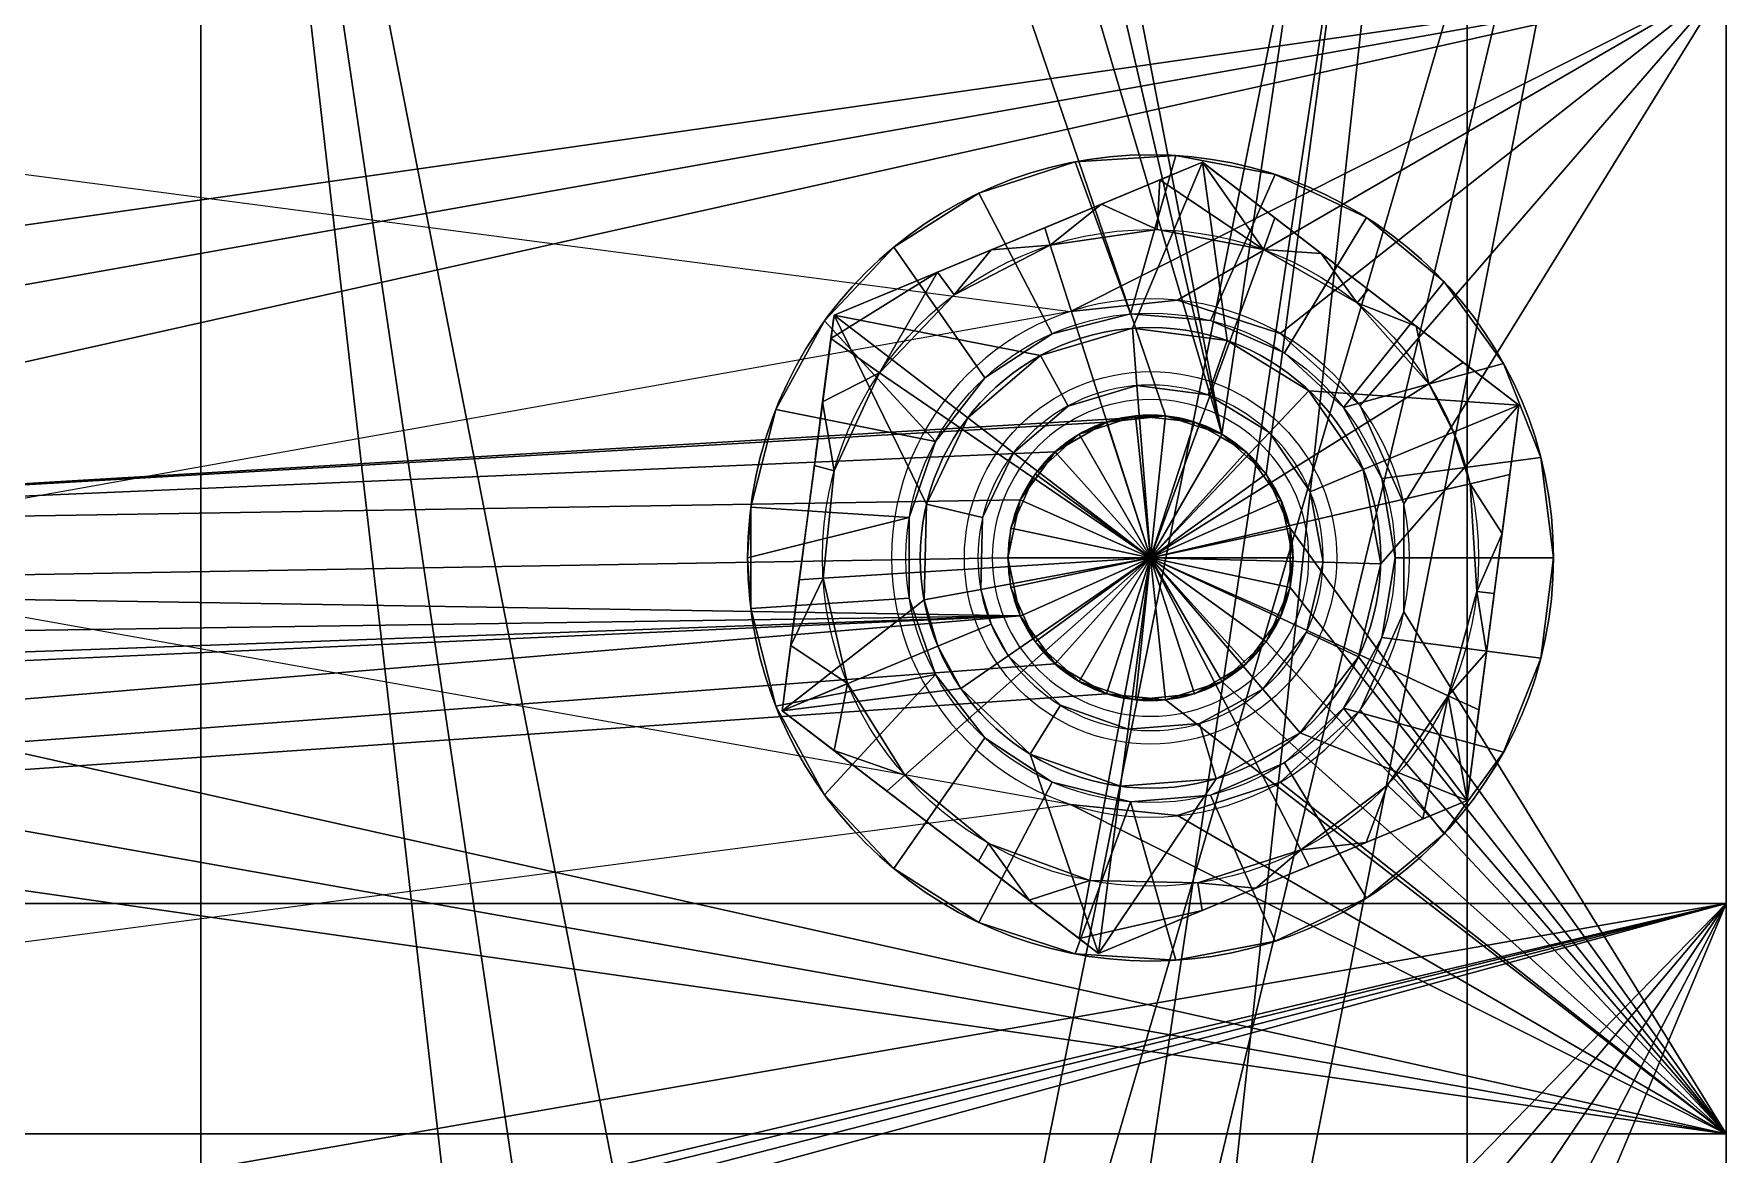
# Model space of a CAD drawing. Header units: millimetres. Extents: x 0 to 1550, y -55 to 90.
# Drawn here: x 1514.1 to 1543.5, y -21.35 to -1.9 of the extents above; entities that cross this region are included whole.
import ezdxf
from ezdxf.lldxf.tags import DXFTag

# ---------------------------------------------------------------- set-up
doc = ezdxf.new("R2010")
doc.units = ezdxf.units.MM
doc.layers.add('1', color=7, linetype='Continuous', true_color=0xffffff)
tags = doc.linetypes.add('DASHED', pattern=[25.72, 12.86, -12.86]).pattern_tags.tags
tags[6:7] = [DXFTag(74, 4), DXFTag(75, 0), DXFTag(340, '0'), DXFTag(46, 0.0), DXFTag(50, 0.0), DXFTag(44, 0.0), DXFTag(45, 0.0)]
tags[4:5] = [DXFTag(74, 4), DXFTag(75, 0), DXFTag(340, '0'), DXFTag(46, 0.0), DXFTag(50, 0.0), DXFTag(44, 0.0), DXFTag(45, 0.0)]

# ---------------------------------------------------------------- blocks, each defined once
blk = doc.blocks.new('UG_SURFACE_003')
at = {"layer": '1', "color": 30, "linetype": 'Continuous', "lineweight": 18}
for points in [[(111.239754, 46.147309, 144.999996), (119.999997, 104.999997, 144.999996), (104.890741, 81.039555, 144.999996), (104.890741, 78.960441, 144.999996)], [(119.999997, 104.999997, 144.999996), (111.239754, 46.147309, 144.999996), (112.005956, 45.457415, 144.999996)], [(112.005956, 45.457415, 144.999996), (112.42532, 44.515517, 144.999996), (119.999997, 34.000002, 144.999996), (119.999997, 104.999997, 144.999996)], [(119.999997, 54.000001, 133.000001), (119.999997, 104.999997, 133.000001), (119.999997, 104.999997, 144.999996), (119.999997, 34.000002, 144.999996)], [(94.999999, 79.999998, 144.999996), (19.890739, 81.039555, 144.999996), (74.233793, 46.358146, 144.999996), (75.259179, 46.465918, 144.999996)], [(75.259179, 46.465918, 144.999996), (76.23975, 46.147309, 144.999996), (94.999999, 79.999998, 144.999996)], [(95.432274, 77.966318, 144.999996), (94.999999, 79.999998, 144.999996), (76.23975, 46.147309, 144.999996)], [(104.890741, 78.960441, 144.999996), (104.045086, 77.061072, 144.999996), (111.239754, 46.147309, 144.999996)], [(76.23975, 46.147309, 144.999996), (96.654348, 76.284274, 144.999996), (95.432274, 77.966318, 144.999996)], [(111.239754, 46.147309, 144.999996), (104.045086, 77.061072, 144.999996), (102.499999, 75.66987, 144.999996)], [(98.454915, 75.244717, 144.999996), (96.654348, 76.284274, 144.999996), (76.23975, 46.147309, 144.999996), (77.00596, 45.457415, 144.999996)], [(110.259175, 46.465918, 144.999996), (111.239754, 46.147309, 144.999996), (102.499999, 75.66987, 144.999996), (100.522645, 75.027391, 144.999996)], [(77.00596, 45.457415, 144.999996), (77.425316, 44.515517, 144.999996), (98.454915, 75.244717, 144.999996)], [(100.522645, 75.027391, 144.999996), (98.454915, 75.244717, 144.999996), (77.425316, 44.515517, 144.999996), (110.259175, 46.465918, 144.999996)], [(59.999999, 70), (93.500003, 70), (93.500003, 10.5), (59.999999, 10.5)], [(93.500003, 70), (103.145897, 20.706339), (100.985214, 19.458869)], [(100.985214, 19.458869), (99.518724, 17.44042), (93.500003, 70)], [(105.627172, 20.967131), (103.145897, 20.706339), (93.500003, 70), (115.500003, 70)], [(99.518724, 17.44042), (98.999999, 15), (93.500003, 10.5), (93.500003, 70)], [(115.500003, 70), (108.000003, 20.196153), (105.627172, 20.967131)], [(109.854102, 18.526712), (108.000003, 20.196153), (115.500003, 70)], [(115.500003, 70), (115.500003, 10.5), (110.868886, 16.24747), (109.854102, 18.526712)], [(115.500003, 70), (119.999997, 70), (119.999997, 10.5), (115.500003, 10.5)], [(119.999997, 54.000001, 12), (119.999997, 10.5), (119.999997, 70)], [(119.999997, 10.5), (119.999997, 54.000001, 12), (119.999997, 37.999999, 12)], [(119.999997, 54.000001, 12), (119.999997, 54.000001, 133.000001), (119.999997, 37.999999, 133.000001), (119.999997, 37.999999, 12)], [(119.999997, 37.999999, 133.000001), (119.999997, 54.000001, 133.000001), (119.999997, 34.000002, 144.999996)], [(109.233789, 46.358146, 144.999996), (110.259175, 46.465918, 144.999996), (77.425316, 44.515517, 144.999996)], [(110.259175, 46.465918, 144.999996), (109.233789, 46.358146, 144.999996), (109.740824, 46.465918, 129.999995)], [(109.233789, 46.358146, 144.999996), (109.250538, 46.306614, 129.999995), (109.740824, 46.465918, 129.999995)], [(109.999999, 44, 128.510162), (109.740824, 46.465918, 129.999995), (109.250538, 46.306614, 129.999995)], [(110.253513, 46.412032, 129.999995), (109.740824, 46.465918, 129.999995), (109.999999, 44, 128.510162)], [(109.740824, 46.465918, 129.999995), (110.253513, 46.412032, 129.999995), (110.259175, 46.465918, 144.999996)], [(110.259175, 46.465918, 144.999996), (110.253513, 46.412032, 129.999995), (110.76621, 46.358146, 129.999995)], [(111.239754, 46.147309, 144.999996), (110.259175, 46.465918, 144.999996), (110.76621, 46.358146, 129.999995)], [(108.340889, 45.842629, 144.999996), (109.233789, 46.358146, 144.999996), (77.425316, 44.515517, 144.999996)], [(108.760253, 46.147309, 129.999995), (109.233789, 46.358146, 144.999996), (108.340889, 45.842629, 144.999996)], [(108.760253, 46.147309, 129.999995), (109.250538, 46.306614, 129.999995), (109.233789, 46.358146, 144.999996)], [(109.250538, 46.306614, 129.999995), (108.760253, 46.147309, 129.999995), (109.999999, 44, 128.510162)], [(109.999999, 44, 128.510162), (110.76621, 46.358146, 129.999995), (110.253513, 46.412032, 129.999995)], [(111.212656, 46.100385, 129.999995), (110.76621, 46.358146, 129.999995), (109.999999, 44, 128.510162)], [(110.76621, 46.358146, 129.999995), (111.212656, 46.100385, 129.999995), (111.239754, 46.147309, 144.999996)], [(108.340889, 45.842629, 144.999996), (108.377144, 45.802362, 129.999995), (108.760253, 46.147309, 129.999995)], [(109.999999, 44, 128.510162), (108.760253, 46.147309, 129.999995), (108.377144, 45.802362, 129.999995)], [(109.999999, 44, 128.510162), (111.65911, 45.842629, 129.999995), (111.212656, 46.100385, 129.999995)], [(111.239754, 46.147309, 144.999996), (111.212656, 46.100385, 129.999995), (111.65911, 45.842629, 129.999995)], [(112.005956, 45.457415, 144.999996), (111.239754, 46.147309, 144.999996), (111.65911, 45.842629, 129.999995)], [(77.425316, 44.515517, 144.999996), (107.734866, 45.008503, 144.999996), (108.340889, 45.842629, 144.999996)], [(108.340889, 45.842629, 144.999996), (107.734866, 45.008503, 144.999996), (107.994042, 45.457415, 129.999995)], [(107.994042, 45.457415, 129.999995), (108.377144, 45.802362, 129.999995), (108.340889, 45.842629, 144.999996)], [(108.377144, 45.802362, 129.999995), (107.994042, 45.457415, 129.999995), (109.999999, 44, 128.510162)], [(111.962125, 45.425564, 129.999995), (111.65911, 45.842629, 129.999995), (109.999999, 44, 128.510162)], [(111.65911, 45.842629, 129.999995), (111.962125, 45.425564, 129.999995), (112.005956, 45.457415, 144.999996)], [(107.734866, 45.008503, 144.999996), (107.784361, 44.986464, 129.999995), (107.994042, 45.457415, 129.999995)], [(109.999999, 44, 128.510162), (107.994042, 45.457415, 129.999995), (107.784361, 44.986464, 129.999995)], [(109.999999, 44, 128.510162), (112.265132, 45.008503, 129.999995), (111.962125, 45.425564, 129.999995)], [(112.005956, 45.457415, 144.999996), (111.962125, 45.425564, 129.999995), (112.265132, 45.008503, 129.999995)], [(112.265132, 45.008503, 129.999995), (112.42532, 44.515517, 144.999996), (112.005956, 45.457415, 144.999996)], [(107.520498, 44, 144.999996), (107.734866, 45.008503, 144.999996), (77.425316, 44.515517, 144.999996), (77.425316, 43.484483, 144.999996)], [(107.734866, 45.008503, 144.999996), (107.520498, 44, 144.999996), (107.574686, 44.515517, 129.999995)], [(107.574686, 44.515517, 129.999995), (107.784361, 44.986464, 129.999995), (107.734866, 45.008503, 144.999996)], [(107.784361, 44.986464, 129.999995), (107.574686, 44.515517, 129.999995), (109.999999, 44, 128.510162)], [(112.372316, 44.504251, 129.999995), (112.265132, 45.008503, 129.999995), (109.999999, 44, 128.510162)], [(112.265132, 45.008503, 129.999995), (112.372316, 44.504251, 129.999995), (112.42532, 44.515517, 144.999996)], [(109.999999, 44, 128.510162), (107.574686, 44.515517, 129.999995), (107.520498, 44, 129.999995)], [(107.520498, 44, 144.999996), (107.520498, 44, 129.999995), (107.574686, 44.515517, 129.999995)], [(109.999999, 44, 128.510162), (112.4795, 44, 129.999995), (112.372316, 44.504251, 129.999995)], [(112.42532, 44.515517, 144.999996), (112.372316, 44.504251, 129.999995), (112.4795, 44, 129.999995)], [(112.42532, 43.484483, 144.999996), (112.42532, 44.515517, 144.999996), (112.4795, 44, 129.999995)], [(119.999997, 34.000002, 144.999996), (112.42532, 44.515517, 144.999996), (112.42532, 43.484483, 144.999996)], [(77.425316, 43.484483, 144.999996), (107.734866, 42.991497, 144.999996), (107.520498, 44, 144.999996)], [(107.520498, 44, 129.999995), (107.574686, 43.484483, 129.999995), (109.999999, 44, 128.510162)], [(107.574686, 43.484483, 129.999995), (107.520498, 44, 144.999996), (107.734866, 42.991497, 144.999996)], [(107.574686, 43.484483, 129.999995), (107.520498, 44, 129.999995), (107.520498, 44, 144.999996)], [(109.999999, 44, 128.510162), (107.574686, 43.484483, 129.999995), (107.784361, 43.013535, 129.999995)], [(107.784361, 43.013535, 129.999995), (107.994042, 42.542588, 129.999995), (109.999999, 44, 128.510162)], [(109.999999, 44, 128.510162), (107.994042, 42.542588, 129.999995), (108.377144, 42.197637, 129.999995)], [(108.377144, 42.197637, 129.999995), (108.760253, 41.85269, 129.999995), (109.999999, 44, 128.510162)], [(109.999999, 44, 128.510162), (108.760253, 41.85269, 129.999995), (109.250538, 41.693386, 129.999995)], [(109.250538, 41.693386, 129.999995), (109.740824, 41.534081, 129.999995), (109.999999, 44, 128.510162)], [(109.999999, 44, 128.510162), (109.740824, 41.534081, 129.999995), (110.253513, 41.587967, 129.999995)], [(109.999999, 44, 128.510162), (110.76621, 41.641854, 129.999995), (111.212656, 41.899614, 129.999995)], [(109.999999, 44, 128.510162), (111.65911, 42.157371, 129.999995), (111.962125, 42.574435, 129.999995)], [(109.999999, 44, 128.510162), (112.265132, 42.991497, 129.999995), (112.372316, 43.495748, 129.999995)], [(112.372316, 43.495748, 129.999995), (112.4795, 44, 129.999995), (109.999999, 44, 128.510162)], [(111.962125, 42.574435, 129.999995), (112.265132, 42.991497, 129.999995), (109.999999, 44, 128.510162)], [(111.212656, 41.899614, 129.999995), (111.65911, 42.157371, 129.999995), (109.999999, 44, 128.510162)], [(110.253513, 41.587967, 129.999995), (110.76621, 41.641854, 129.999995), (109.999999, 44, 128.510162)], [(112.4795, 44, 129.999995), (112.372316, 43.495748, 129.999995), (112.42532, 43.484483, 144.999996)], [(107.734866, 42.991497, 144.999996), (77.425316, 43.484483, 144.999996), (77.00596, 42.542588, 144.999996)], [(107.734866, 42.991497, 144.999996), (107.784361, 43.013535, 129.999995), (107.574686, 43.484483, 129.999995)], [(112.005956, 42.542588, 144.999996), (112.42532, 43.484483, 144.999996), (112.265132, 42.991497, 129.999995)], [(119.999997, 34.000002, 144.999996), (112.42532, 43.484483, 144.999996), (112.005956, 42.542588, 144.999996)], [(112.42532, 43.484483, 144.999996), (112.372316, 43.495748, 129.999995), (112.265132, 42.991497, 129.999995)], [(0, 34.000002, 144.999996), (107.734866, 42.991497, 144.999996), (75.259179, 41.534081, 144.999996)], [(108.340889, 42.157371, 144.999996), (107.734866, 42.991497, 144.999996), (0, 34.000002, 144.999996)], [(107.734866, 42.991497, 144.999996), (76.23975, 41.85269, 144.999996), (75.259179, 41.534081, 144.999996)], [(77.00596, 42.542588, 144.999996), (76.23975, 41.85269, 144.999996), (107.734866, 42.991497, 144.999996)], [(107.994042, 42.542588, 129.999995), (107.784361, 43.013535, 129.999995), (107.734866, 42.991497, 144.999996)], [(107.994042, 42.542588, 129.999995), (107.734866, 42.991497, 144.999996), (108.340889, 42.157371, 144.999996)], [(112.265132, 42.991497, 129.999995), (111.962125, 42.574435, 129.999995), (112.005956, 42.542588, 144.999996)], [(108.340889, 42.157371, 144.999996), (108.377144, 42.197637, 129.999995), (107.994042, 42.542588, 129.999995)], [(111.65911, 42.157371, 129.999995), (111.239754, 41.85269, 144.999996), (112.005956, 42.542588, 144.999996)], [(112.005956, 42.542588, 144.999996), (111.239754, 41.85269, 144.999996), (119.999997, 34.000002, 144.999996)], [(112.005956, 42.542588, 144.999996), (111.962125, 42.574435, 129.999995), (111.65911, 42.157371, 129.999995)], [(0, 34.000002, 144.999996), (109.233789, 41.641854, 144.999996), (108.340889, 42.157371, 144.999996)], [(108.760253, 41.85269, 129.999995), (108.377144, 42.197637, 129.999995), (108.340889, 42.157371, 144.999996)], [(108.340889, 42.157371, 144.999996), (109.233789, 41.641854, 144.999996), (108.760253, 41.85269, 129.999995)], [(111.65911, 42.157371, 129.999995), (111.212656, 41.899614, 129.999995), (111.239754, 41.85269, 144.999996)], [(109.233789, 41.641854, 144.999996), (109.250538, 41.693386, 129.999995), (108.760253, 41.85269, 129.999995)], [(110.259175, 41.534081, 144.999996), (111.239754, 41.85269, 144.999996), (110.76621, 41.641854, 129.999995)], [(119.999997, 34.000002, 144.999996), (111.239754, 41.85269, 144.999996), (110.259175, 41.534081, 144.999996)], [(111.239754, 41.85269, 144.999996), (111.212656, 41.899614, 129.999995), (110.76621, 41.641854, 129.999995)], [(110.259175, 41.534081, 144.999996), (109.233789, 41.641854, 144.999996), (0, 34.000002, 144.999996), (119.999997, 34.000002, 144.999996)], [(109.740824, 41.534081, 129.999995), (109.250538, 41.693386, 129.999995), (109.233789, 41.641854, 144.999996)], [(109.740824, 41.534081, 129.999995), (109.233789, 41.641854, 144.999996), (110.259175, 41.534081, 144.999996)], [(110.259175, 41.534081, 144.999996), (110.253513, 41.587967, 129.999995), (109.740824, 41.534081, 129.999995)], [(110.76621, 41.641854, 129.999995), (110.253513, 41.587967, 129.999995), (110.259175, 41.534081, 144.999996)], [(0, 37.999999, 133.000001), (119.999997, 37.999999, 133.000001), (119.999997, 34.000002, 133.000001), (0, 34.000002, 133.000001)], [(0, 37.999999, 12), (119.999997, 37.999999, 12), (119.999997, 37.999999, 133.000001), (0, 37.999999, 133.000001)], [(15.62717, 20.967131, 12), (17.999999, 20.196153, 12), (119.999997, 37.999999, 12), (0, 37.999999, 12)], [(34.07295, 17.853169, 12), (35.313584, 17.983565, 12), (119.999997, 37.999999, 12), (17.999999, 20.196153, 12)], [(35.313584, 17.983565, 12), (36.499999, 17.598076, 12), (119.999997, 37.999999, 12)], [(119.999997, 37.999999, 12), (36.499999, 17.598076, 12), (37.427049, 16.763356, 12)], [(37.427049, 16.763356, 12), (37.934441, 15.623735, 12), (119.999997, 37.999999, 12)], [(100.985214, 19.458869, 12), (103.145897, 20.706339, 12), (119.999997, 37.999999, 12), (37.934441, 15.623735, 12)], [(119.999997, 37.999999, 12), (103.145897, 20.706339, 12), (105.627172, 20.967131, 12)], [(105.627172, 20.967131, 12), (108.000003, 20.196153, 12), (119.999997, 37.999999, 12)], [(119.999997, 37.999999, 12), (108.000003, 20.196153, 12), (109.854102, 18.526712, 12)], [(109.854102, 18.526712, 12), (110.868886, 16.24747, 12), (119.999997, 37.999999, 12)], [(119.999997, 0, 12), (119.999997, 37.999999, 12), (110.868886, 16.24747, 12), (110.868886, 13.752529, 12)], [(119.999997, 34.000002, 144.999996), (119.999997, 34.000002, 133.000001), (119.999997, 37.999999, 133.000001)], [(119.999997, 37.999999, 12), (119.999997, 0, 12), (119.999997, 0), (119.999997, 10.5)], [(0, 34.000002, 133.000001), (119.999997, 34.000002, 133.000001), (119.999997, 34.000002, 144.999996), (0, 34.000002, 144.999996)]]:
    blk.add_3dface(points, dxfattribs=at)
blk = doc.blocks.new('uxo_0602-1_BODY')
at = {"layer": '1', "color": 30, "linetype": 'Continuous', "lineweight": 18}
for p, q in [((120, 0), (120, 140)), ((120, 34, 145), (120, 105, 145)), ((0, 38, 12), (120, 38, 12)), ((0, 38, 133), (120, 38, 133)), ((120, 38, 12), (120, 38, 133)), ((120, 38, 12), (120, 0, 12)), ((120, 34, 133), (120, 38, 133)), ((0, 34, 145), (120, 34, 145)), ((0, 34, 133), (120, 34, 133)), ((120, 34, 133), (120, 34, 145))]:
    blk.add_line(p, q, dxfattribs=at)
at = {"layer": '1', "color": 3, "linetype": 'DASHED', "lineweight": 18, "extrusion": (0, 0, -1)}
for centre in [(-110, 44, -135), (-110, 44, -145)]:
    blk.add_circle(centre, 2.75, dxfattribs=at)
at = {"layer": '1', "color": 30, "linetype": 'Continuous', "lineweight": 18, "extrusion": (0, 0, -1)}
for centre in [(-110, 44, -130), (-110, 44, -145)]:
    blk.add_circle(centre, 2.479, dxfattribs=at)
at = {"layer": '1', "color": 30, "linetype": 'Continuous', "lineweight": 18}
blk.add_blockref('UG_SURFACE_003', (0, 0), dxfattribs=at)
blk = doc.blocks.new('UG_SURFACE_005')
at = {"layer": '1', "color": 30, "linetype": 'Continuous', "lineweight": 18}
for points in [[(93.500003, 70, 12), (59.999999, 70, 12), (59.999999, 10.5, 12), (93.500003, 10.5, 12)], [(59.999999, 70), (93.500003, 70), (93.500003, 10.5), (59.999999, 10.5)], [(119.999997, 70, 12), (93.500003, 70, 12), (103.145897, 20.706339, 12), (105.627172, 20.967131, 12)], [(93.500003, 70, 12), (99.518724, 17.44042, 12), (100.985214, 19.458869, 12)], [(93.500003, 70, 12), (93.500003, 10.5, 12), (98.999999, 15, 12), (99.518724, 17.44042, 12)], [(100.985214, 19.458869, 12), (103.145897, 20.706339, 12), (93.500003, 70, 12)], [(93.500003, 70), (103.145897, 20.706339), (100.985214, 19.458869)], [(100.985214, 19.458869), (99.518724, 17.44042), (93.500003, 70)], [(105.627172, 20.967131), (103.145897, 20.706339), (93.500003, 70), (115.500003, 70)], [(99.518724, 17.44042), (98.999999, 15), (93.500003, 10.5), (93.500003, 70)], [(105.627172, 20.967131, 12), (108.000003, 20.196153, 12), (119.999997, 70, 12)], [(115.500003, 70), (108.000003, 20.196153), (105.627172, 20.967131)], [(119.999997, 70, 12), (108.000003, 20.196153, 12), (109.854102, 18.526712, 12)], [(109.854102, 18.526712), (108.000003, 20.196153), (115.500003, 70)], [(109.854102, 18.526712, 12), (110.868886, 16.24747, 12), (119.999997, 10.5, 12), (119.999997, 70, 12)], [(115.500003, 70), (115.500003, 10.5), (110.868886, 16.24747), (109.854102, 18.526712)], [(115.500003, 70), (119.999997, 70), (119.999997, 10.5), (115.500003, 10.5)], [(119.999997, 70, 12), (119.999997, 10.5, 12), (119.999997, 10.5), (119.999997, 70)]]:
    blk.add_3dface(points, dxfattribs=at)
blk = doc.blocks.new('plohadka_pod_uxo_0602-1')
at = {"layer": '1', "color": 30, "linetype": 'Continuous', "lineweight": 18}
for p, q in [((120, 0), (120, 140)), ((120, 140, 12), (120, 0, 12))]:
    blk.add_line(p, q, dxfattribs=at)
blk.add_blockref('UG_SURFACE_005', (0, 0), dxfattribs=at)
blk = doc.blocks.new('UG_SURFACE_018')
at = {"layer": '1', "color": 30, "linetype": 'Continuous', "lineweight": 18}
for points in [[(0, 20), (0, 14.475348, 9.529622), (0, 14.279754, 11.390576)], [(0, 20, 55), (0, 20), (0, 13.897114, 42.750001), (0, 14.475348, 44.529621)], [(0, 20), (0, 10.935603, 40.598337), (0, 12.645033, 41.359425)], [(0, 20), (0, 10.935603, 5.598336), (0, 12.645033, 6.359424)], [(0, 12.645033, 41.359425), (0, 13.897114, 42.750001), (0, 20)], [(0, 20), (0, 13.897114, 7.75), (0, 14.475348, 9.529622)], [(0, 20), (0, 0), (0, 9.064398, 5.598336), (0, 10.935603, 5.598336)], [(0, 14.279754, 11.390576), (0, 9.064398, 40.598337), (0, 10.935603, 40.598337), (0, 20)], [(0, 12.645033, 6.359424), (0, 13.897114, 7.75), (0, 20)], [(10, 0), (0, 0), (0, 20), (10, 20)], [(10, 20), (10, 13.897114, 7.75), (10, 12.645033, 6.359424)], [(10, 14.279754, 11.390576), (10, 14.475348, 9.529622), (10, 20), (10, 20, 55)], [(10, 14.475348, 9.529622), (10, 13.897114, 7.75), (10, 20)], [(10, 0), (10, 20), (10, 10.935603, 5.598336), (10, 9.064398, 5.598336)], [(10, 12.645033, 6.359424), (10, 10.935603, 5.598336), (10, 20)], [(10, 5.720246, 11.390576), (10, 10.935603, 40.598337), (10, 9.064398, 40.598337), (10, 0)], [(0, 7.354966, 6.359424), (0, 9.064398, 5.598336), (0, 0)], [(10, 0), (10, 9.064398, 5.598336), (10, 7.354966, 6.359424)], [(10, 9.064398, 40.598337), (10, 7.354966, 41.359425), (10, 0)], [(0, 6.102886, 7.75), (0, 7.354966, 6.359424), (0, 0)], [(10, 0), (10, 7.354966, 6.359424), (10, 6.102886, 7.75)], [(10, 0), (10, 7.354966, 41.359425), (10, 6.102886, 42.750001)], [(0, 0), (0, 5.524652, 9.529622), (0, 6.102886, 7.75)], [(10, 6.102886, 42.750001), (10, 5.524652, 44.529621), (10, 0, 55), (10, 0)], [(10, 6.102886, 7.75), (10, 5.524652, 9.529622), (10, 0)], [(0, 5.720246, 11.390576), (0, 5.524652, 9.529622), (0, 0), (0, 0, 55)], [(10, 0), (10, 5.524652, 9.529622), (10, 5.720246, 11.390576)], [(10, 0, 55), (0, 0, 55), (0, 0), (10, 0)]]:
    blk.add_3dface(points, dxfattribs=at)
blk = doc.blocks.new('upor_BODY')
at = {"layer": '1', "color": 30, "linetype": 'Continuous', "lineweight": 18}
for p, q in [((0, 20), (0, 0)), ((10, 0), (10, 20)), ((0, 0), (10, 0)), ((0, 0), (0, 0, 55)), ((10, 0), (10, 0, 55))]:
    blk.add_line(p, q, dxfattribs=at)
at = {"layer": '1', "color": 30, "linetype": 'Continuous', "lineweight": 18, "extrusion": (-1, 0, 0)}
for centre in [(-10, 10), (-10, 10, -10)]:
    blk.add_circle(centre, 4.5, dxfattribs=at)
at = {"layer": '1', "color": 30, "linetype": 'Continuous', "lineweight": 18}
blk.add_blockref('UG_SURFACE_018', (0, 0), dxfattribs=at)
blk = doc.blocks.new('UG_SURFACE_019')
at = {"layer": '1', "color": 190, "linetype": 'Continuous', "lineweight": 25}
for points in [[(-1.311669, 6.876011, 1.5), (-2.980455, 6.333789, 1.5), (-1.707206, 3.892037, 1.5), (-0.350962, 4.235484, 1.5)], [(-1.311669, 6.876011, 1.5), (-1.311669, 6.876011), (-2.980455, 6.333789), (-2.980455, 6.333789, 1.5)], [(-0.350962, 4.235484), (-1.707206, 3.892037), (-2.980455, 6.333789), (-1.311669, 6.876011)], [(0.439534, 6.986187, 1.5), (-1.311669, 6.876011, 1.5), (-0.350962, 4.235484, 1.5)], [(0.439534, 6.986187, 1.5), (0.439534, 6.986187), (-1.311669, 6.876011), (-1.311669, 6.876011, 1.5)], [(-0.350962, 4.235484), (-1.311669, 6.876011), (0.439534, 6.986187)], [(-0.350962, 4.235484, 1.5), (1.043313, 4.119951, 1.5), (2.163119, 6.657396, 1.5), (0.439534, 6.986187, 1.5)], [(0.439534, 6.986187), (2.163119, 6.657396), (1.043313, 4.119951), (-0.350962, 4.235484)], [(2.163119, 6.657396, 1.5), (2.163119, 6.657396), (0.439534, 6.986187), (0.439534, 6.986187, 1.5)], [(1.043313, 4.119951, 1.5), (2.32453, 3.557957, 1.5), (3.750788, 5.910296, 1.5), (2.163119, 6.657396, 1.5)], [(2.163119, 6.657396), (3.750788, 5.910296), (2.32453, 3.557957), (1.043313, 4.119951)], [(3.750788, 5.910296, 1.5), (3.750788, 5.910296), (2.163119, 6.657396), (2.163119, 6.657396, 1.5)], [(-2.878447, 3.126827, 1.5), (-1.707206, 3.892037, 1.5), (-2.980455, 6.333789, 1.5), (-4.461968, 5.393593, 1.5)], [(-2.980455, 6.333789, 1.5), (-2.980455, 6.333789), (-4.461968, 5.393593), (-4.461968, 5.393593, 1.5)], [(-4.461968, 5.393593), (-2.980455, 6.333789), (-1.707206, 3.892037), (-2.878447, 3.126827)], [(5.10278, 4.79183, 1.5), (3.750788, 5.910296, 1.5), (2.32453, 3.557957, 1.5), (3.353847, 2.610404, 1.5)], [(3.353847, 2.610404), (2.32453, 3.557957), (3.750788, 5.910296), (5.10278, 4.79183)], [(5.10278, 4.79183, 1.5), (5.10278, 4.79183), (3.750788, 5.910296), (3.750788, 5.910296, 1.5)], [(-3.737764, 2.022777, 1.5), (-2.878447, 3.126827, 1.5), (-4.461968, 5.393593, 1.5), (-5.663119, 4.114497, 1.5)], [(-4.461968, 5.393593, 1.5), (-4.461968, 5.393593), (-5.663119, 4.114497), (-5.663119, 4.114497, 1.5)], [(-5.663119, 4.114497), (-4.461968, 5.393593), (-2.878447, 3.126827), (-3.737764, 2.022777)], [(6.134147, 3.372276, 1.5), (5.10278, 4.79183, 1.5), (3.353847, 2.610404, 1.5)], [(3.353847, 2.610404), (5.10278, 4.79183), (6.134147, 3.372276)], [(6.134147, 3.372276, 1.5), (6.134147, 3.372276), (5.10278, 4.79183), (5.10278, 4.79183, 1.5)], [(-1.707206, 3.892037, 1.5), (-1.707206, 3.892037), (-0.350962, 4.235484), (-0.350962, 4.235484, 1.5)], [(-0.350962, 4.235484, 1.5), (-0.350962, 4.235484), (1.043313, 4.119951), (1.043313, 4.119951, 1.5)], [(1.043313, 4.119951, 1.5), (1.043313, 4.119951), (2.32453, 3.557957), (2.32453, 3.557957, 1.5)], [(-5.663119, 4.114497, 1.5), (-6.508436, 2.576872, 1.5), (-3.737764, 2.022777, 1.5)], [(-5.663119, 4.114497, 1.5), (-5.663119, 4.114497), (-6.508436, 2.576872), (-6.508436, 2.576872, 1.5)], [(-3.737764, 2.022777), (-6.508436, 2.576872), (-5.663119, 4.114497)], [(-2.878447, 3.126827, 1.5), (-2.878447, 3.126827), (-1.707206, 3.892037), (-1.707206, 3.892037, 1.5)], [(2.32453, 3.557957, 1.5), (2.32453, 3.557957), (3.353847, 2.610404), (3.353847, 2.610404, 1.5)], [(3.353847, 2.610404, 1.5), (4.019723, 1.379973, 1.5), (6.780082, 1.740829, 1.5), (6.134147, 3.372276, 1.5)], [(6.134147, 3.372276), (6.780082, 1.740829), (4.019723, 1.379973), (3.353847, 2.610404)], [(6.780082, 1.740829, 1.5), (6.780082, 1.740829), (6.134147, 3.372276), (6.134147, 3.372276, 1.5)], [(-3.737764, 2.022777, 1.5), (-3.737764, 2.022777), (-2.878447, 3.126827), (-2.878447, 3.126827, 1.5)], [(-4.192036, 0.699527, 1.5), (-3.737764, 2.022777, 1.5), (-6.508436, 2.576872, 1.5), (-6.944803, 0.877333, 1.5)], [(-6.508436, 2.576872, 1.5), (-6.508436, 2.576872), (-6.944803, 0.877333), (-6.944803, 0.877333, 1.5)], [(-3.737764, 2.022777), (-4.192036, 0.699527), (-6.944803, 0.877333), (-6.508436, 2.576872)], [(3.353847, 2.610404, 1.5), (3.353847, 2.610404), (4.019723, 1.379973), (4.019723, 1.379973, 1.5)], [(-4.192036, 0.699527, 1.5), (-4.192036, 0.699527), (-3.737764, 2.022777), (-3.737764, 2.022777, 1.5)], [(4.019723, 1.379973, 1.5), (4.25, 0, 1.5), (7, 0, 1.5), (6.780082, 1.740829, 1.5)], [(6.780082, 1.740829), (7, 0), (4.25, 0), (4.019723, 1.379973)], [(7, 0, 1.5), (7, 0), (6.780082, 1.740829), (6.780082, 1.740829, 1.5)], [(4.019723, 1.379973, 1.5), (4.019723, 1.379973), (4.25, 0), (4.25, 0, 1.5)], [(-4.192036, 0.699527, 1.5), (-6.944803, 0.877333, 1.5), (-7, 0, 1.5)], [(-7, 0, 1.5), (-6.944803, 0.877333), (-6.944803, -0.877333)], [(-7, 0, 1.5), (-6.944803, 0.877333, 1.5), (-6.944803, 0.877333)], [(-7, 0, 1.5), (-6.944803, -0.877333, 1.5), (-4.192036, -0.699527, 1.5), (-4.192036, 0.699527, 1.5)], [(-6.944803, -0.877333), (-6.944803, 0.877333), (-4.192036, 0.699527), (-4.192036, -0.699527)], [(-4.192036, -0.699527, 1.5), (-4.192036, -0.699527), (-4.192036, 0.699527), (-4.192036, 0.699527, 1.5)], [(-6.944803, -0.877333), (-6.944803, -0.877333, 1.5), (-7, 0, 1.5)], [(6.780082, -1.740829, 1.5), (7, 0, 1.5), (4.25, 0, 1.5), (4.019723, -1.379973, 1.5)], [(7, 0), (6.780082, -1.740829), (4.019723, -1.379973), (4.25, 0)], [(4.25, 0, 1.5), (4.25, 0), (4.019723, -1.379973), (4.019723, -1.379973, 1.5)], [(6.780082, -1.740829, 1.5), (6.780082, -1.740829), (7, 0), (7, 0, 1.5)], [(-6.944803, -0.877333, 1.5), (-6.508436, -2.576872, 1.5), (-3.737764, -2.022777, 1.5), (-4.192036, -0.699527, 1.5)], [(-4.192036, -0.699527), (-3.737764, -2.022777), (-6.508436, -2.576872), (-6.944803, -0.877333)], [(-6.944803, -0.877333, 1.5), (-6.944803, -0.877333), (-6.508436, -2.576872), (-6.508436, -2.576872, 1.5)], [(-3.737764, -2.022777, 1.5), (-3.737764, -2.022777), (-4.192036, -0.699527), (-4.192036, -0.699527, 1.5)], [(6.134147, -3.372276, 1.5), (6.780082, -1.740829, 1.5), (4.019723, -1.379973, 1.5), (3.353847, -2.610404, 1.5)], [(3.353847, -2.610404), (4.019723, -1.379973), (6.780082, -1.740829), (6.134147, -3.372276)], [(4.019723, -1.379973, 1.5), (4.019723, -1.379973), (3.353847, -2.610404), (3.353847, -2.610404, 1.5)], [(6.134147, -3.372276, 1.5), (6.134147, -3.372276), (6.780082, -1.740829), (6.780082, -1.740829, 1.5)], [(-3.737764, -2.022777, 1.5), (-6.508436, -2.576872, 1.5), (-5.663119, -4.114497, 1.5)], [(-5.663119, -4.114497), (-6.508436, -2.576872), (-3.737764, -2.022777)], [(-5.663119, -4.114497, 1.5), (-4.461968, -5.393593, 1.5), (-2.878447, -3.126827, 1.5), (-3.737764, -2.022777, 1.5)], [(-3.737764, -2.022777), (-2.878447, -3.126827), (-4.461968, -5.393593), (-5.663119, -4.114497)], [(-2.878447, -3.126827, 1.5), (-2.878447, -3.126827), (-3.737764, -2.022777), (-3.737764, -2.022777, 1.5)], [(-6.508436, -2.576872, 1.5), (-6.508436, -2.576872), (-5.663119, -4.114497), (-5.663119, -4.114497, 1.5)], [(3.353847, -2.610404, 1.5), (2.32453, -3.557957, 1.5), (3.750788, -5.910296, 1.5), (5.10278, -4.79183, 1.5)], [(5.10278, -4.79183), (3.750788, -5.910296), (2.32453, -3.557957), (3.353847, -2.610404)], [(3.353847, -2.610404, 1.5), (3.353847, -2.610404), (2.32453, -3.557957), (2.32453, -3.557957, 1.5)], [(3.353847, -2.610404, 1.5), (5.10278, -4.79183, 1.5), (6.134147, -3.372276, 1.5)], [(6.134147, -3.372276), (5.10278, -4.79183), (3.353847, -2.610404)], [(-4.461968, -5.393593, 1.5), (-2.980455, -6.333789, 1.5), (-1.707206, -3.892037, 1.5), (-2.878447, -3.126827, 1.5)], [(-2.878447, -3.126827), (-1.707206, -3.892037), (-2.980455, -6.333789), (-4.461968, -5.393593)], [(-1.707206, -3.892037, 1.5), (-1.707206, -3.892037), (-2.878447, -3.126827), (-2.878447, -3.126827, 1.5)], [(5.10278, -4.79183, 1.5), (5.10278, -4.79183), (6.134147, -3.372276), (6.134147, -3.372276, 1.5)], [(2.163119, -6.657396, 1.5), (3.750788, -5.910296, 1.5), (2.32453, -3.557957, 1.5), (1.043313, -4.119951, 1.5)], [(1.043313, -4.119951), (2.32453, -3.557957), (3.750788, -5.910296), (2.163119, -6.657396)], [(2.32453, -3.557957, 1.5), (2.32453, -3.557957), (1.043313, -4.119951), (1.043313, -4.119951, 1.5)], [(-5.663119, -4.114497, 1.5), (-5.663119, -4.114497), (-4.461968, -5.393593), (-4.461968, -5.393593, 1.5)], [(-2.980455, -6.333789, 1.5), (-1.311669, -6.876011, 1.5), (-0.350962, -4.235484, 1.5), (-1.707206, -3.892037, 1.5)], [(-1.311669, -6.876011), (-2.980455, -6.333789), (-1.707206, -3.892037), (-0.350962, -4.235484)], [(-0.350962, -4.235484, 1.5), (-0.350962, -4.235484), (-1.707206, -3.892037), (-1.707206, -3.892037, 1.5)], [(-0.350962, -4.235484, 1.5), (-1.311669, -6.876011, 1.5), (0.439534, -6.986187, 1.5)], [(0.439534, -6.986187), (-1.311669, -6.876011), (-0.350962, -4.235484)], [(0.439534, -6.986187, 1.5), (2.163119, -6.657396, 1.5), (1.043313, -4.119951, 1.5), (-0.350962, -4.235484, 1.5)], [(-0.350962, -4.235484), (1.043313, -4.119951), (2.163119, -6.657396), (0.439534, -6.986187)], [(1.043313, -4.119951, 1.5), (1.043313, -4.119951), (-0.350962, -4.235484), (-0.350962, -4.235484, 1.5)], [(3.750788, -5.910296, 1.5), (3.750788, -5.910296), (5.10278, -4.79183), (5.10278, -4.79183, 1.5)], [(-4.461968, -5.393593, 1.5), (-4.461968, -5.393593), (-2.980455, -6.333789), (-2.980455, -6.333789, 1.5)], [(2.163119, -6.657396, 1.5), (2.163119, -6.657396), (3.750788, -5.910296), (3.750788, -5.910296, 1.5)], [(-2.980455, -6.333789, 1.5), (-2.980455, -6.333789), (-1.311669, -6.876011), (-1.311669, -6.876011, 1.5)], [(0.439534, -6.986187, 1.5), (0.439534, -6.986187), (2.163119, -6.657396), (2.163119, -6.657396, 1.5)], [(-1.311669, -6.876011, 1.5), (-1.311669, -6.876011), (0.439534, -6.986187), (0.439534, -6.986187, 1.5)]]:
    blk.add_3dface(points, dxfattribs=at)
blk = doc.blocks.new('1143_1_5-8-14_BODY')
at = {"layer": '1', "color": 190, "linetype": 'Continuous', "lineweight": 25, "extrusion": (0, 0, -1)}
blk.add_circle((0, 0, -1.5), 7, dxfattribs=at)
at = {"layer": '1', "color": 190, "linetype": 'Continuous', "lineweight": 25}
for centre, radius in [((0, 0), 7), ((0, 0, 1.5), 4.25), ((0, 0), 4.25)]:
    blk.add_circle(centre, radius, dxfattribs=at)
blk.add_blockref('UG_SURFACE_019', (0, 0), dxfattribs=at)
blk = doc.blocks.new('UG_SURFACE_020')
at = {"layer": '1', "color": 251, "linetype": 'Continuous', "lineweight": 25}
for points in [[(-3.654182, 1.626947), (-2.676522, 2.972579), (-3.464102, 6), (-6.928203, 0)], [(-6.928203, 0), (-3.464102, 6), (-4.764903, 3.746946, -4.791187), (-5.278847, 2.856769, -4.825479)], [(-3.464102, 6), (-3.464102, 6, -4.290896), (-4.257825, 4.625231, -4.661303), (-4.764903, 3.746946, -4.791187)], [(-3.860505, 4.193626, -5), (-4.257825, 4.625231, -4.661303), (-3.464102, 6, -4.290896)], [(-3.464102, 6, -4.290896), (-2.663927, 6, -4.467973), (-3.860505, 4.193626, -5)], [(-2.663927, 6, -4.467973), (-2.289664, 5.219908, -5), (-3.860505, 4.193626, -5)], [(-3.464102, 6), (-2.676522, 2.972579), (-1.236068, 3.804226)], [(-1.236068, 3.804226), (0.418114, 3.978088), (3.464102, 6), (-3.464102, 6)], [(-3.464102, 6), (3.464102, 6), (0.510447, 6, -4.814282), (-0.497174, 6, -4.814923)], [(-0.497174, 6, -4.814923), (-1.568555, 6, -4.710377), (-2.663927, 6, -4.467973), (-3.464102, 6)], [(-2.663927, 6, -4.467973), (-3.464102, 6, -4.290896), (-3.464102, 6)], [(-2.289664, 5.219908, -5), (-2.663927, 6, -4.467973), (-1.568555, 6, -4.710377)], [(-0.470702, 5.680532, -5), (-2.289664, 5.219908, -5), (-1.568555, 6, -4.710377)], [(-1.568555, 6, -4.710377), (-0.497174, 6, -4.814923), (-0.470702, 5.680532, -5)], [(-0.470702, 5.680532, -5), (-0.497174, 6, -4.814923), (0.510447, 6, -4.814282)], [(0.510447, 6, -4.814282), (1.399267, 5.525582, -5), (-0.470702, 5.680532, -5)], [(3.464102, 6), (0.418114, 3.978088), (2, 3.464102)], [(3.464102, 6), (3.464102, 6, -4.290896), (1.519406, 6, -4.717448), (0.510447, 6, -4.814282)], [(0.510447, 6, -4.814282), (1.519406, 6, -4.717448), (1.399267, 5.525582, -5)], [(3.117604, 4.771849, -5), (1.399267, 5.525582, -5), (1.519406, 6, -4.717448)], [(1.519406, 6, -4.717448), (3.464102, 6, -4.290896), (3.668451, 5.646056, -4.387287)], [(1.519406, 6, -4.717448), (3.668451, 5.646056, -4.387287), (3.117604, 4.771849, -5)], [(2, 3.464102), (3.236068, 2.351141), (3.464102, 6)], [(6.928203, 0), (3.464102, 6), (3.236068, 2.351141), (3.91259, 0.831647)], [(3.464102, 6), (6.928203, 0), (5.782154, 1.985016, -4.761327), (4.780149, 3.720539, -4.793648)], [(4.780149, 3.720539, -4.793648), (4.225024, 4.682044, -4.649818), (3.464102, 6)], [(4.225024, 4.682044, -4.649818), (3.668451, 5.646056, -4.387287), (3.464102, 6)], [(3.668451, 5.646056, -4.387287), (3.464102, 6, -4.290896), (3.464102, 6)], [(-3.860505, 4.193626, -5), (-2.289664, 5.219908, -5), (-0.470702, 5.680532, -5), (0, 0, -5)], [(-0.470702, 5.680532, -5), (1.399267, 5.525582, -5), (3.117604, 4.771849, -5), (0, 0, -5)], [(3.117604, 4.771849, -5), (3.668451, 5.646056, -4.387287), (4.225024, 4.682044, -4.649818)], [(3.117604, 4.771849, -5), (4.498101, 3.501012, -5), (5.391158, 1.850787, -5), (0, 0, -5)], [(4.498101, 3.501012, -5), (3.117604, 4.771849, -5), (4.225024, 4.682044, -4.649818)], [(-4.764903, 3.746946, -4.791187), (-4.257825, 4.625231, -4.661303), (-3.860505, 4.193626, -5)], [(4.225024, 4.682044, -4.649818), (4.780149, 3.720539, -4.793648), (4.498101, 3.501012, -5)], [(0, 0, -5), (-5.622259, 0.938189, -5), (-5.013, 2.7129, -5), (-3.860505, 4.193626, -5)], [(-4.764903, 3.746946, -4.791187), (-3.860505, 4.193626, -5), (-5.013, 2.7129, -5)], [(0.418114, 3.978088, 18.999999), (-1.236068, 3.804226, 18.999999), (-0.927051, 2.85317, 20), (0.313585, 2.983566, 20)], [(-1.236068, 3.804226), (-1.236068, 3.804226, 18.999999), (0.418114, 3.978088, 18.999999), (0.418114, 3.978088)], [(2, 3.464102, 18.999999), (0.418114, 3.978088, 18.999999), (0.313585, 2.983566, 20), (1.5, 2.598076, 20)], [(0.418114, 3.978088), (0.418114, 3.978088, 18.999999), (2, 3.464102, 18.999999), (2, 3.464102)], [(-5.013, 2.7129, -5), (-5.278847, 2.856769, -4.825479), (-4.764903, 3.746946, -4.791187)], [(-1.236068, 3.804226, 18.999999), (-2.676522, 2.972579, 18.999999), (-2.007392, 2.229434, 20), (-0.927051, 2.85317, 20)], [(-2.676522, 2.972579), (-2.676522, 2.972579, 18.999999), (-1.236068, 3.804226, 18.999999), (-1.236068, 3.804226)], [(5.782154, 1.985016, -4.761327), (5.391158, 1.850787, -5), (4.498101, 3.501012, -5), (4.780149, 3.720539, -4.793648)], [(3.236068, 2.351141, 18.999999), (2, 3.464102, 18.999999), (1.5, 2.598076, 20), (2.427051, 1.763356, 20)], [(2, 3.464102), (2, 3.464102, 18.999999), (3.236068, 2.351141, 18.999999), (3.236068, 2.351141)], [(-2.676522, 2.972579, 18.999999), (-3.654182, 1.626947, 18.999999), (-2.740636, 1.22021, 20), (-2.007392, 2.229434, 20)], [(-3.654182, 1.626947), (-3.654182, 1.626947, 18.999999), (-2.676522, 2.972579, 18.999999), (-2.676522, 2.972579)], [(1.5, 2.598076, 20), (0.313585, 2.983566, 20), (-0.927051, 2.85317, 20), (0, 0, 20)], [(-5.278847, 2.856769, -4.825479), (-5.803055, 1.948814, -4.75662), (-6.928203, 0)], [(-5.803055, 1.948814, -4.75662), (-5.278847, 2.856769, -4.825479), (-5.013, 2.7129, -5)], [(-5.013, 2.7129, -5), (-5.622259, 0.938189, -5), (-5.803055, 1.948814, -4.75662)], [(-0.927051, 2.85317, 20), (-2.007392, 2.229434, 20), (-2.740636, 1.22021, 20), (0, 0, 20)], [(0, 0, 20), (2.934443, 0.623735, 20), (2.427051, 1.763356, 20), (1.5, 2.598076, 20)], [(3.91259, 0.831647, 18.999999), (3.236068, 2.351141, 18.999999), (2.427051, 1.763356, 20), (2.934443, 0.623735, 20)], [(3.236068, 2.351141), (3.236068, 2.351141, 18.999999), (3.91259, 0.831647, 18.999999), (3.91259, 0.831647)], [(-5.803055, 1.948814, -4.75662), (-6.319377, 1.054518, -4.591953), (-6.928203, 0)], [(-5.622259, 0.938189, -5), (-6.319377, 1.054518, -4.591953), (-5.803055, 1.948814, -4.75662)], [(5.391158, 1.850787, -5), (5.7, 0, -5), (5.391158, -1.850787, -5), (0, 0, -5)], [(5.391158, 1.850787, -5), (5.782154, 1.985016, -4.761327), (6.358746, 0.98633, -4.57577)], [(6.358746, 0.98633, -4.57577), (5.7, 0, -5), (5.391158, 1.850787, -5)], [(6.928203, 0), (6.358746, 0.98633, -4.57577), (5.782154, 1.985016, -4.761327)], [(-6.928203, 0), (-4, 0), (-3.654182, 1.626947)], [(-3.654182, 1.626947, 18.999999), (-4, 0, 18.999999), (-3, 0, 20), (-2.740636, 1.22021, 20)], [(-4, 0), (-4, 0, 18.999999), (-3.654182, 1.626947, 18.999999), (-3.654182, 1.626947)], [(-2.740636, 1.22021, 20), (-3, 0, 20), (-2.740636, -1.22021, 20), (0, 0, 20)], [(-6.319377, 1.054518, -4.591953), (-6.928203, 0, -4.290896), (-6.928203, 0)], [(-6.928203, 0, -4.290896), (-6.319377, 1.054518, -4.591953), (-5.622259, 0.938189, -5), (-5.7, 0, -5)], [(-5.622259, -0.938189, -5), (-5.7, 0, -5), (-5.622259, 0.938189, -5), (0, 0, -5)], [(6.358746, 0.98633, -4.57577), (6.928203, 0, -4.290896), (5.7, 0, -5)], [(6.928203, 0), (6.928203, 0, -4.290896), (6.358746, 0.98633, -4.57577)], [(2.934443, -0.623735, 20), (3, 0, 20), (2.934443, 0.623735, 20), (0, 0, 20)], [(4, 0, 18.999999), (3.91259, 0.831647, 18.999999), (2.934443, 0.623735, 20), (3, 0, 20)], [(4, 0), (3.91259, 0.831647), (3.91259, 0.831647, 18.999999), (4, 0, 18.999999)], [(3.91259, 0.831647), (4, 0), (6.928203, 0)], [(-6.928203, 0), (-3.654182, -1.626947), (-4, 0)], [(-2.676522, -2.972579), (-3.654182, -1.626947), (-6.928203, 0), (-3.464102, -6)], [(-6.928203, 0), (-5.802561, -1.94967, -4.756733), (-5.278847, -2.856769, -4.825479)], [(-5.278847, -2.856769, -4.825479), (-4.765008, -3.746764, -4.791204), (-3.464102, -6), (-6.928203, 0)], [(-6.928203, 0), (-6.319377, -1.054518, -4.591953), (-5.802561, -1.94967, -4.756733)], [(-6.928203, 0), (-6.928203, 0, -4.290896), (-6.319377, -1.054518, -4.591953)], [(-5.7, 0, -5), (-5.622259, -0.938189, -5), (-6.319377, -1.054518, -4.591953), (-6.928203, 0, -4.290896)], [(-3.860505, -4.193626, -5), (-5.013, -2.7129, -5), (-5.622259, -0.938189, -5), (0, 0, -5)], [(-4, 0, 18.999999), (-3.654182, -1.626947, 18.999999), (-2.740636, -1.22021, 20), (-3, 0, 20)], [(-3.654182, -1.626947), (-3.654182, -1.626947, 18.999999), (-4, 0, 18.999999), (-4, 0)], [(-0.470702, -5.680532, -5), (-2.289664, -5.219908, -5), (-3.860505, -4.193626, -5), (0, 0, -5)], [(-2.740636, -1.22021, 20), (-2.007392, -2.229434, 20), (-0.927051, -2.85317, 20), (0, 0, 20)], [(-0.927051, -2.85317, 20), (0.313585, -2.983566, 20), (1.5, -2.598076, 20), (0, 0, 20)], [(3.117604, -4.771849, -5), (1.399267, -5.525582, -5), (-0.470702, -5.680532, -5), (0, 0, -5)], [(1.5, -2.598076, 20), (2.427051, -1.763356, 20), (2.934443, -0.623735, 20), (0, 0, 20)], [(5.391158, -1.850787, -5), (4.498101, -3.501012, -5), (3.117604, -4.771849, -5), (0, 0, -5)], [(3, 0, 20), (2.934443, -0.623735, 20), (3.91259, -0.831647, 18.999999), (4, 0, 18.999999)], [(3.91259, -0.831647), (3.236068, -2.351141), (3.464102, -6), (6.928203, 0)], [(4.780149, -3.720539, -4.793648), (5.782154, -1.985016, -4.761327), (6.928203, 0), (3.464102, -6)], [(4, 0, 18.999999), (3.91259, -0.831647, 18.999999), (3.91259, -0.831647), (4, 0)], [(6.928203, 0), (4, 0), (3.91259, -0.831647)], [(5.391158, -1.850787, -5), (5.7, 0, -5), (6.359273, -0.985416, -4.57555)], [(5.7, 0, -5), (6.928203, 0, -4.290896), (6.359273, -0.985416, -4.57555)], [(5.782154, -1.985016, -4.761327), (6.359273, -0.985416, -4.57555), (6.928203, 0)], [(6.359273, -0.985416, -4.57555), (6.928203, 0, -4.290896), (6.928203, 0)], [(3.236068, -2.351141, 18.999999), (3.91259, -0.831647, 18.999999), (2.934443, -0.623735, 20), (2.427051, -1.763356, 20)], [(3.91259, -0.831647), (3.91259, -0.831647, 18.999999), (3.236068, -2.351141, 18.999999), (3.236068, -2.351141)], [(-5.802561, -1.94967, -4.756733), (-6.319377, -1.054518, -4.591953), (-5.622259, -0.938189, -5)], [(-5.802561, -1.94967, -4.756733), (-5.622259, -0.938189, -5), (-5.013, -2.7129, -5)], [(6.359273, -0.985416, -4.57555), (5.782154, -1.985016, -4.761327), (5.391158, -1.850787, -5)], [(-3.654182, -1.626947, 18.999999), (-2.676522, -2.972579, 18.999999), (-2.007392, -2.229434, 20), (-2.740636, -1.22021, 20)], [(-2.676522, -2.972579), (-2.676522, -2.972579, 18.999999), (-3.654182, -1.626947, 18.999999), (-3.654182, -1.626947)], [(2, -3.464102, 18.999999), (3.236068, -2.351141, 18.999999), (2.427051, -1.763356, 20), (1.5, -2.598076, 20)], [(-5.013, -2.7129, -5), (-5.278847, -2.856769, -4.825479), (-5.802561, -1.94967, -4.756733)], [(4.780149, -3.720539, -4.793648), (4.498101, -3.501012, -5), (5.391158, -1.850787, -5), (5.782154, -1.985016, -4.761327)], [(-2.676522, -2.972579, 18.999999), (-1.236068, -3.804226, 18.999999), (-0.927051, -2.85317, 20), (-2.007392, -2.229434, 20)], [(3.236068, -2.351141), (3.236068, -2.351141, 18.999999), (2, -3.464102, 18.999999), (2, -3.464102)], [(3.464102, -6), (3.236068, -2.351141), (2, -3.464102)], [(0.418114, -3.978088, 18.999999), (2, -3.464102, 18.999999), (1.5, -2.598076, 20), (0.313585, -2.983566, 20)], [(-4.765008, -3.746764, -4.791204), (-5.278847, -2.856769, -4.825479), (-5.013, -2.7129, -5)], [(-5.013, -2.7129, -5), (-3.860505, -4.193626, -5), (-4.765008, -3.746764, -4.791204)], [(-1.236068, -3.804226, 18.999999), (0.418114, -3.978088, 18.999999), (0.313585, -2.983566, 20), (-0.927051, -2.85317, 20)], [(-3.464102, -6), (-1.236068, -3.804226), (-2.676522, -2.972579)], [(-1.236068, -3.804226), (-1.236068, -3.804226, 18.999999), (-2.676522, -2.972579, 18.999999), (-2.676522, -2.972579)], [(2, -3.464102), (2, -3.464102, 18.999999), (0.418114, -3.978088, 18.999999), (0.418114, -3.978088)], [(2, -3.464102), (0.418114, -3.978088), (3.464102, -6)], [(4.225547, -4.681138, -4.650004), (3.117604, -4.771849, -5), (4.498101, -3.501012, -5)], [(4.498101, -3.501012, -5), (4.780149, -3.720539, -4.793648), (4.225547, -4.681138, -4.650004)], [(-4.765008, -3.746764, -4.791204), (-4.257825, -4.625231, -4.661303), (-3.464102, -6, -4.290896), (-3.464102, -6)], [(-3.860505, -4.193626, -5), (-4.257825, -4.625231, -4.661303), (-4.765008, -3.746764, -4.791204)], [(-3.464102, -6), (3.464102, -6), (0.418114, -3.978088), (-1.236068, -3.804226)], [(0.418114, -3.978088), (0.418114, -3.978088, 18.999999), (-1.236068, -3.804226, 18.999999), (-1.236068, -3.804226)], [(3.464102, -6), (4.225547, -4.681138, -4.650004), (4.780149, -3.720539, -4.793648)], [(-3.464102, -6, -4.290896), (-4.257825, -4.625231, -4.661303), (-3.860505, -4.193626, -5)], [(-3.860505, -4.193626, -5), (-2.631844, -6, -4.50819), (-3.464102, -6, -4.290896)], [(-3.860505, -4.193626, -5), (-2.289664, -5.219908, -5), (-2.631844, -6, -4.50819)], [(4.225547, -4.681138, -4.650004), (3.677975, -5.62956, -4.408481), (3.117604, -4.771849, -5)], [(3.464102, -6), (3.677975, -5.62956, -4.408481), (4.225547, -4.681138, -4.650004)], [(1.519406, -6, -4.717448), (1.399267, -5.525582, -5), (3.117604, -4.771849, -5), (3.677975, -5.62956, -4.408481)], [(-1.568555, -6, -4.710377), (-2.631844, -6, -4.50819), (-2.289664, -5.219908, -5)], [(-1.568555, -6, -4.710377), (-2.289664, -5.219908, -5), (-0.470702, -5.680532, -5)], [(-0.470702, -5.680532, -5), (1.399267, -5.525582, -5), (0.510447, -6, -4.814282)], [(1.399267, -5.525582, -5), (1.519406, -6, -4.717448), (0.510447, -6, -4.814282)], [(-0.470702, -5.680532, -5), (-0.497174, -6, -4.814923), (-1.568555, -6, -4.710377)], [(0.510447, -6, -4.814282), (-0.497174, -6, -4.814923), (-0.470702, -5.680532, -5)], [(3.677975, -5.62956, -4.408481), (3.464102, -6, -4.290896), (1.519406, -6, -4.717448)], [(3.464102, -6), (3.464102, -6, -4.290896), (3.677975, -5.62956, -4.408481)], [(-3.464102, -6), (-1.568555, -6, -4.710377), (-0.497174, -6, -4.814923)], [(-0.497174, -6, -4.814923), (0.510447, -6, -4.814282), (3.464102, -6), (-3.464102, -6)], [(-3.464102, -6), (-2.631844, -6, -4.50819), (-1.568555, -6, -4.710377)], [(-3.464102, -6), (-3.464102, -6, -4.290896), (-2.631844, -6, -4.50819)], [(0.510447, -6, -4.814282), (1.519406, -6, -4.717448), (3.464102, -6, -4.290896), (3.464102, -6)]]:
    blk.add_3dface(points, dxfattribs=at)
blk = doc.blocks.new('1009-m08x020_BODY')
at = {"layer": '1', "color": 251, "linetype": 'Continuous', "lineweight": 25}
for p, q in [((-3.464, 6), (-6.928, 0)), ((3.464, 6), (-3.464, 6)), ((-3.464, 6, -4.291), (-3.464, 6)), ((3.464, 6, -4.291), (3.464, 6)), ((6.928, 0), (3.464, 6)), ((-6.928, 0, -4.291), (-6.928, 0)), ((-6.928, 0), (-3.464, -6)), ((3.464, -6), (6.928, 0)), ((6.928, 0, -4.291), (6.928, 0)), ((-3.464, -6, -4.291), (-3.464, -6)), ((-3.464, -6), (3.464, -6)), ((3.464, -6, -4.291), (3.464, -6))]:
    blk.add_line(p, q, dxfattribs=at)
at = {"layer": '1', "color": 251, "linetype": 'Continuous', "lineweight": 25, "extrusion": (0, 0, -1)}
for centre, radius in [((0, 0, 5), 5.7), ((0, 0, -19), 4)]:
    blk.add_circle(centre, radius, dxfattribs=at)
at = {"layer": '1', "color": 251, "linetype": 'Continuous', "lineweight": 25}
for centre, radius in [((0, 0), 4), ((0, 0, 20), 3)]:
    blk.add_circle(centre, radius, dxfattribs=at)
at = {"layer": '1', "color": 4, "linetype": 'DASHED', "lineweight": 13, "extrusion": (0, 0, -1)}
for centre in [(0, 0), (0, 0, -19)]:
    blk.add_circle(centre, 3.234, dxfattribs=at)
at = {"layer": '1', "color": 251, "linetype": 'Continuous', "lineweight": 25, "extrusion": (-0.866025, 0.5, 9.56548e-16)}
blk.add_open_spline([(-3.464, 6, -4.291), (-4.03, 5.02, -4.617), (-4.604, 4.026, -4.826), (-5.34, 2.751, -4.827), (-5.488, 2.494, -4.814), (-5.781, 1.988, -4.766), (-5.926, 1.736, -4.729), (-6.36, 0.985, -4.589), (-6.645, 0.49, -4.454), (-6.928, 0, -4.291)], degree=3, knots=[0, 0, 0, 0, 0.5, 0.5, 0.625, 0.625, 0.75, 0.75, 1, 1, 1, 1], dxfattribs=at)
at = {"layer": '1', "color": 251, "linetype": 'Continuous', "lineweight": 25, "extrusion": (-3.18665e-30, 1, 1.65716e-15)}
blk.add_open_spline([(3.464, 6, -4.291), (2.904, 6, -4.453), (2.337, 6, -4.587), (1.181, 6, -4.775), (0.587, 6, -4.827), (-0.585, 6, -4.827), (-1.167, 6, -4.777), (-2.323, 6, -4.59), (-2.9, 6, -4.454), (-3.464, 6, -4.291)], degree=3, knots=[0, 0, 0, 0, 0.25, 0.25, 0.5, 0.5, 0.75, 0.75, 1, 1, 1, 1], dxfattribs=at)
at = {"layer": '1', "color": 251, "linetype": 'Continuous', "lineweight": 25, "extrusion": (-0.866025, -0.5, 3.34792e-15)}
blk.add_open_spline([(6.928, 0, -4.291), (6.363, 0.98, -4.617), (5.788, 1.974, -4.826), (5.052, 3.249, -4.827), (4.904, 3.506, -4.814), (4.612, 4.012, -4.766), (4.466, 4.264, -4.729), (4.033, 5.015, -4.589), (3.747, 5.51, -4.454), (3.464, 6, -4.291)], degree=3, knots=[0, 0, 0, 0, 0.5, 0.5, 0.625, 0.625, 0.75, 0.75, 1, 1, 1, 1], dxfattribs=at)
at = {"layer": '1', "color": 251, "linetype": 'Continuous', "lineweight": 25, "extrusion": (-0.866025, -0.5, -1.43482e-15)}
blk.add_open_spline([(-6.928, 0, -4.291), (-6.363, -0.98, -4.617), (-5.788, -1.974, -4.826), (-5.052, -3.249, -4.827), (-4.904, -3.506, -4.814), (-4.612, -4.012, -4.766), (-4.466, -4.264, -4.729), (-4.033, -5.015, -4.589), (-3.747, -5.51, -4.454), (-3.464, -6, -4.291)], degree=3, knots=[0, 0, 0, 0, 0.5, 0.5, 0.625, 0.625, 0.75, 0.75, 1, 1, 1, 1], dxfattribs=at)
at = {"layer": '1', "color": 251, "linetype": 'Continuous', "lineweight": 25, "extrusion": (-0.866025, 0.5, 0)}
blk.add_open_spline([(3.464, -6, -4.291), (4.03, -5.02, -4.617), (4.604, -4.026, -4.826), (5.34, -2.751, -4.827), (5.488, -2.494, -4.814), (5.781, -1.988, -4.766), (5.926, -1.736, -4.729), (6.36, -0.985, -4.589), (6.645, -0.49, -4.454), (6.928, 0, -4.291)], degree=3, knots=[0, 0, 0, 0, 0.5, 0.5, 0.625, 0.625, 0.75, 0.75, 1, 1, 1, 1], dxfattribs=at)
at = {"layer": '1', "color": 251, "linetype": 'Continuous', "lineweight": 25, "extrusion": (8.07284e-30, 1, -3.31431e-15)}
blk.add_open_spline([(-3.464, -6, -4.291), (-2.9, -6, -4.454), (-2.323, -6, -4.59), (-1.167, -6, -4.777), (-0.585, -6, -4.827), (0.587, -6, -4.827), (1.181, -6, -4.775), (2.337, -6, -4.587), (2.904, -6, -4.453), (3.464, -6, -4.291)], degree=3, knots=[0, 0, 0, 0, 0.25, 0.25, 0.5, 0.5, 0.75, 0.75, 1, 1, 1, 1], dxfattribs=at)
at = {"layer": '1', "color": 251, "linetype": 'Continuous', "lineweight": 25}
blk.add_blockref('UG_SURFACE_020', (0, 0), dxfattribs=at)

msp = doc.modelspace()

# ---------------------------------------------------------------- block references
at = {"layer": '1', "color": 3, "linetype": 'Continuous', "lineweight": 18}
for name, p in [('uxo_0602-1_BODY', (1423.5, -55, -145)), ('plohadka_pod_uxo_0602-1', (1423.5, -55, -157)), ('1143_1_5-8-14_BODY', (1533.5, -11, 10))]:
    msp.add_blockref(name, p, dxfattribs=at)
at = {"layer": '1', "color": 70, "linetype": 'Continuous', "lineweight": 18, "extrusion": (-1, 0, 0), "rotation": 90}
msp.add_blockref('upor_BODY', (21, 0, -1543.5), dxfattribs=at)
at = {"layer": '1', "color": 3, "linetype": 'Continuous', "lineweight": 18, "extrusion": (0, 0, -1), "rotation": 337.477326}
msp.add_blockref('1009-m08x020_BODY', (-1533.5, -11, -11.5), dxfattribs=at)

doc.saveas('drawing.dxf')
